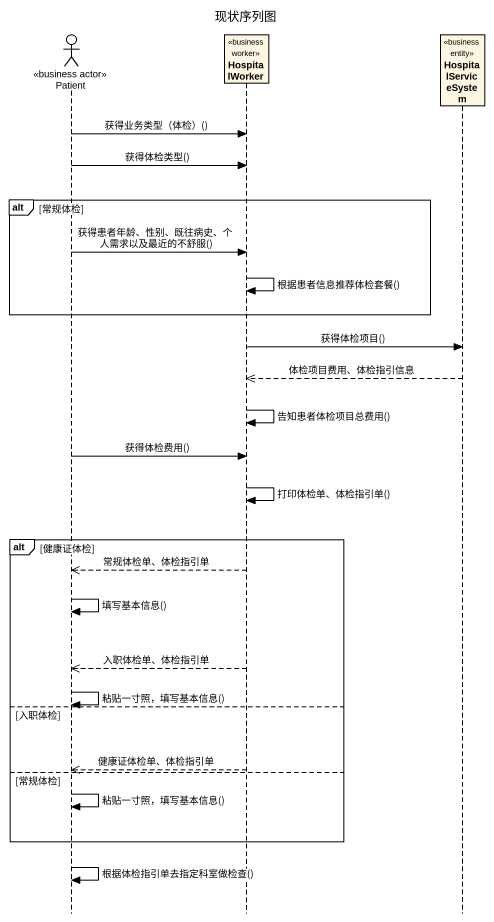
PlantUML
@startuml
title 现状序列图
hide footbox
actor Patient <<business actor>>
participant HospitalWorker <<business worker>>
participant HospitalServiceSystem <<business entity>>

Patient -> HospitalWorker : 获得业务类型（体检）()
Patient -> HospitalWorker : 获得体检类型()
alt 常规体检
  Patient -> HospitalWorker : 获得患者年龄、性别、既往病史、个人需求以及最近的不舒服()
  HospitalWorker -> HospitalWorker : 根据患者信息推荐体检套餐()
end
HospitalWorker -> HospitalServiceSystem : 获得体检项目()
HospitalServiceSystem -->> HospitalWorker : 体检项目费用、体检指引信息
HospitalWorker -> HospitalWorker : 告知患者体检项目总费用()
Patient -> HospitalWorker : 获得体检费用()
HospitalWorker -> HospitalWorker : 打印体检单、体检指引单()
alt 健康证体检
  HospitalWorker -->> Patient : 常规体检单、体检指引单
  Patient -> Patient : 填写基本信息()
  HospitalWorker -->> Patient : 入职体检单、体检指引单
  Patient -> Patient : 粘贴一寸照，填写基本信息()
else 入职体检
  HospitalWorker -->> Patient : 健康证体检单、体检指引单
else 常规体检
  Patient -> Patient : 粘贴一寸照，填写基本信息()
end
Patient -> Patient : 根据体检指引单去指定科室做检查()
@enduml
